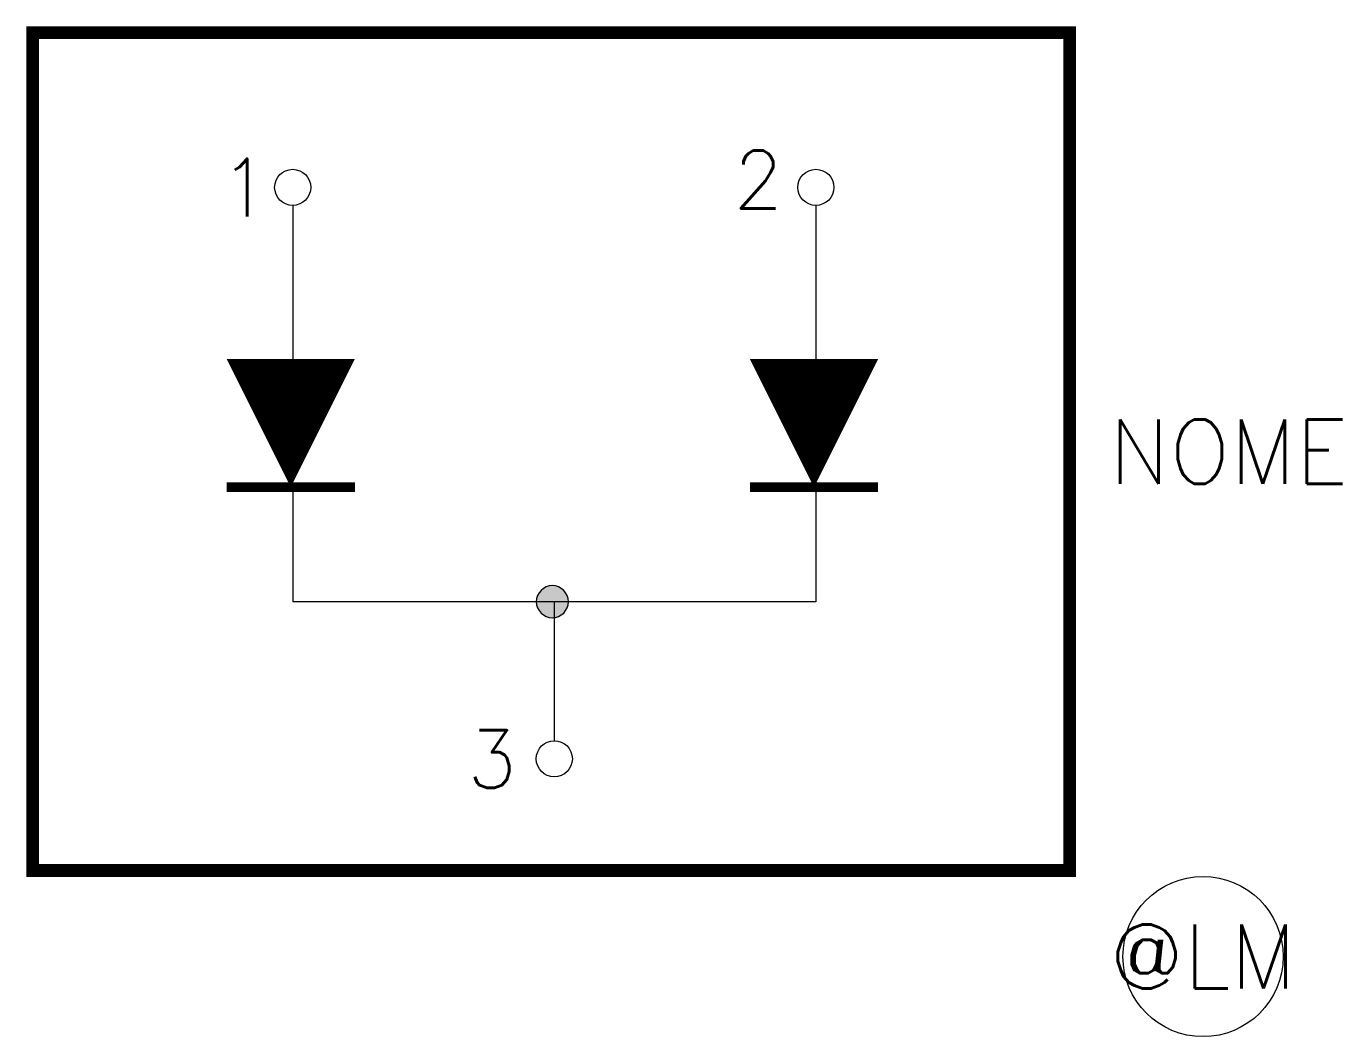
# Model space of a CAD drawing. Header units: millimetres. Extents: x 2571.3 to 2612.4, y 1018 to 1049.5.
import ezdxf
from ezdxf.enums import TextEntityAlignment as Align

# ---------------------------------------------------------------- set-up
doc = ezdxf.new("R2010")
doc.units = ezdxf.units.MM
doc.styles.add('ROMANS', font='romans')

# ---------------------------------------------------------------- blocks, each defined once
blk = doc.blocks.new('BOLA')
blk.add_hatch(color=256).paths.add_polyline_path([(-0.5, 0, 1), (0.5, 0, 1)])
blk.add_circle((0, 0), 0.5)

msp = doc.modelspace()

# ---------------------------------------------------------------- linework, layer by layer
for p, q in [((2579.655, 1043.887), (2579.655, 1039.09)), ((2595.981, 1043.887), (2595.981, 1039.09)), ((2579.655, 1035.114), (2579.655, 1031.522)), ((2595.981, 1035.114), (2595.981, 1031.522)), ((2595.981, 1031.522), (2579.655, 1031.522)), ((2587.818, 1031.522), (2587.818, 1027.185))]:
    msp.add_line(p, q)
at = {"color": 7}
for p, q in [((2579.655, 1035.091), (2577.884, 1038.634)), ((2595.981, 1035.091), (2594.209, 1038.634))]:
    msp.add_line(p, q, dxfattribs=at)
at = {"color": 5, "const_width": 0.4}
msp.add_lwpolyline([(2603.899, 1023.135), (2571.544, 1023.135), (2571.544, 1049.273), (2603.899, 1049.273)], close=True, dxfattribs=at)
at = {"color": 5}
for points in [[(2579.595, 1035.091, 0, 4, 0), (2579.595, 1039.091, 4, 4, 0)], [(2595.921, 1035.091, 0, 4, 0), (2595.921, 1039.091, 4, 4, 0)]]:
    msp.add_lwpolyline(points, format="xyseb", dxfattribs=at)
at = {"color": 5, "const_width": 0.3}
for points in [[(2577.595, 1035.091), (2581.595, 1035.091)], [(2593.921, 1035.091), (2597.921, 1035.091)]]:
    msp.add_lwpolyline(points, dxfattribs=at)
for centre, radius in [((2579.655, 1044.449), 0.563), ((2595.981, 1044.449), 0.563), ((2587.818, 1026.622), 0.563), ((2608.061, 1020.451), 2.5)]:
    msp.add_circle(centre, radius)

# ---------------------------------------------------------------- block references
at = {"xscale": -1, "rotation": 90}
msp.add_blockref('BOLA', (2587.757, 1031.522), dxfattribs=at)

# ---------------------------------------------------------------- texts
at = {"style": 'ROMANS', "flags": 4}
msp.add_attdef('1', text='1', height=1.8, dxfattribs=at).set_placement((2578.155, 1045.341), align=Align.TOP_CENTER)
for tag, text, height, p in [('2', '2', 1.8, (2594.181, 1044.694)), ('3', '3', 1.8, (2585.874, 1026.612)), ('@LM', '@LM', 2, (2608.061, 1020.451))]:
    msp.add_attdef(tag, text=text, height=height, dxfattribs=at).set_placement(p, align=Align.MIDDLE_CENTER)
msp.add_attdef('NOME', text='NOME', height=2, dxfattribs=at).set_placement((2605.13, 1036.204), align=Align.MIDDLE_LEFT)

doc.saveas('drawing.dxf')
